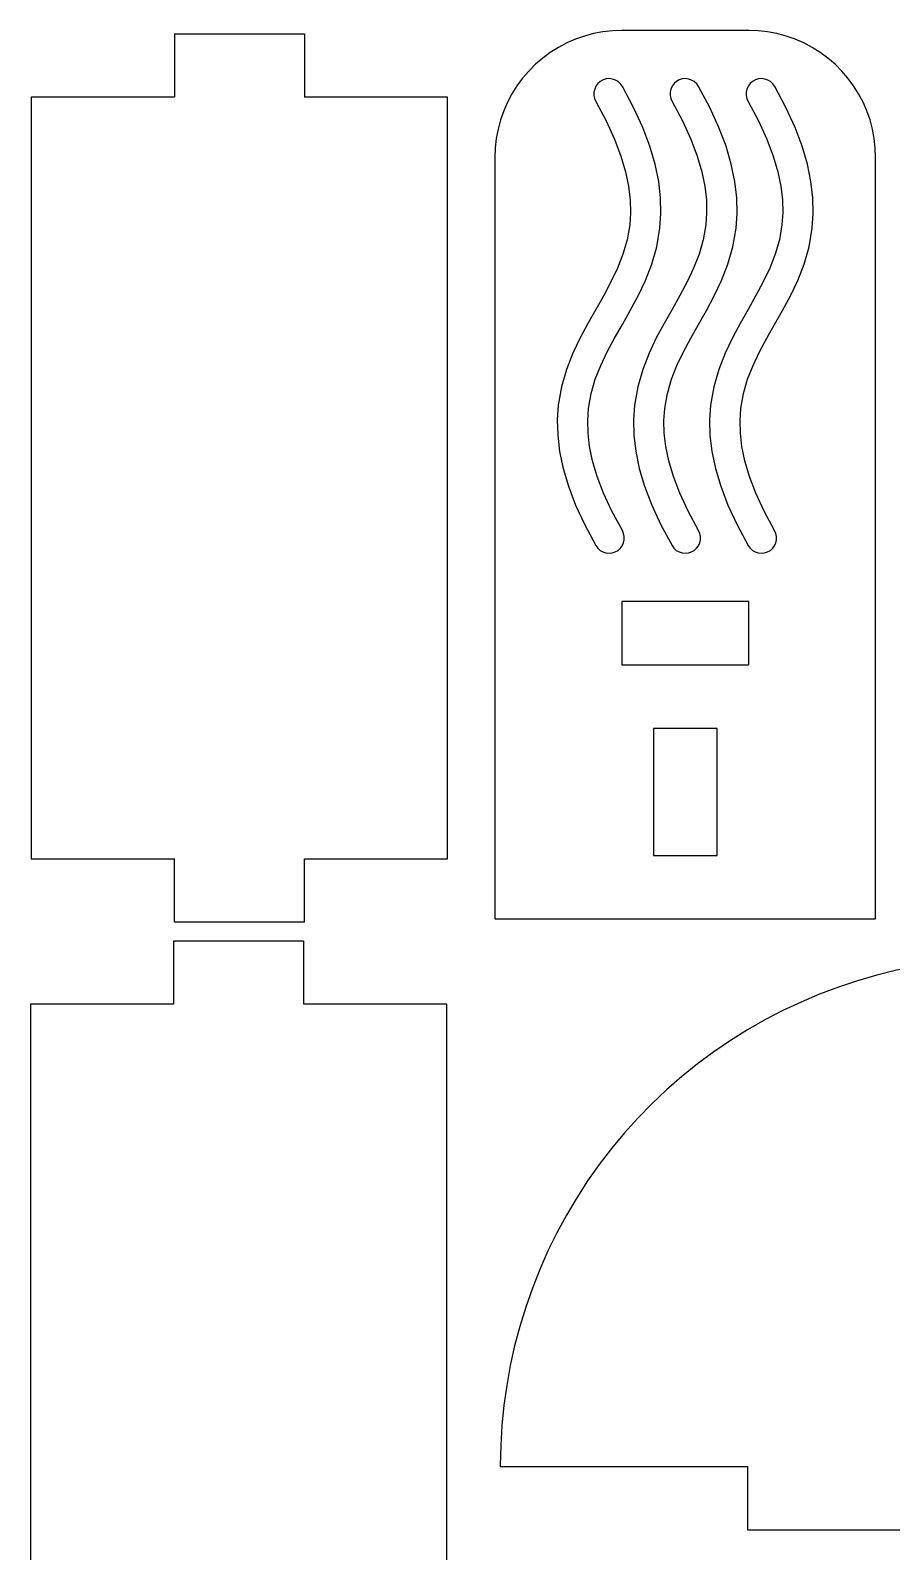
# Model space of a CAD drawing. Header units: millimetres. Extents: x -3928 to -434, y -548 to 1409.
# Drawn here: x -1845.2 to -1777.3, y 804.1 to 924 of the extents above; entities that cross this region are included whole.
import ezdxf

# ---------------------------------------------------------------- set-up
doc = ezdxf.new("R2010")
doc.units = ezdxf.units.MM
doc.header["$MEASUREMENT"] = 0
doc.layers.add('layer 1', color=7, linetype='Continuous')

msp = doc.modelspace()

# ---------------------------------------------------------------- linework, layer by layer
at = {"layer": 'layer 1', "color": 1, "lineweight": 25}
for points in [[(-1833.8545, 923.732), (-1833.8545, 923.732), (-1823.6045, 923.732), (-1823.6045, 923.732)], [(-1833.8545, 923.732), (-1833.8545, 923.732), (-1833.8545, 918.732), (-1833.8545, 918.732)], [(-1823.6045, 923.732), (-1823.6045, 923.732), (-1823.6045, 918.732), (-1823.6045, 918.732)], [(-1788.6, 923.9934), (-1788.6, 923.9934), (-1798.5999, 923.9934), (-1798.5999, 923.9934)], [(-1845.1296, 918.732), (-1845.1296, 918.732), (-1845.1296, 858.7319), (-1845.1296, 858.7319)], [(-1833.8545, 918.732), (-1833.8545, 918.732), (-1845.1296, 918.732), (-1845.1296, 918.732)], [(-1812.3294, 918.732), (-1812.3294, 918.732), (-1823.6045, 918.732), (-1823.6045, 918.732)], [(-1812.3294, 858.7319), (-1812.3294, 858.7319), (-1812.3294, 918.732), (-1812.3294, 918.732)], [(-1808.5997, 913.9935), (-1808.5997, 913.9935), (-1808.5997, 853.9934), (-1808.5997, 853.9934)], [(-1778.5998, 853.9934), (-1778.5998, 853.9934), (-1778.5998, 913.9935), (-1778.5998, 913.9935)], [(-1798.5999, 878.9934), (-1798.5999, 878.9934), (-1798.5999, 873.9935), (-1798.5999, 873.9935)], [(-1788.6, 878.9934), (-1788.6, 878.9934), (-1798.5999, 878.9934), (-1798.5999, 878.9934)], [(-1788.6, 873.9935), (-1788.6, 873.9935), (-1788.6, 878.9934), (-1788.6, 878.9934)], [(-1798.5999, 873.9935), (-1798.5999, 873.9935), (-1788.6, 873.9935), (-1788.6, 873.9935)], [(-1796.0997, 868.9932), (-1796.0997, 868.9932), (-1796.0997, 858.9934), (-1796.0997, 858.9934)], [(-1791.0998, 868.9932), (-1791.0998, 868.9932), (-1796.0997, 868.9932), (-1796.0997, 868.9932)], [(-1791.0998, 858.9934), (-1791.0998, 858.9934), (-1791.0998, 868.9932), (-1791.0998, 868.9932)], [(-1845.1296, 858.7319), (-1845.1296, 858.7319), (-1833.8545, 858.7319), (-1833.8545, 858.7319)], [(-1833.8545, 853.732), (-1833.8545, 853.732), (-1833.8545, 858.7319), (-1833.8545, 858.7319)], [(-1823.6045, 853.732), (-1823.6045, 853.732), (-1823.6045, 858.7319), (-1823.6045, 858.7319)], [(-1823.6045, 858.7319), (-1823.6045, 858.7319), (-1812.3294, 858.7319), (-1812.3294, 858.7319)], [(-1796.0997, 858.9934), (-1796.0997, 858.9934), (-1791.0998, 858.9934), (-1791.0998, 858.9934)], [(-1823.6045, 853.732), (-1823.6045, 853.732), (-1833.8545, 853.732), (-1833.8545, 853.732)], [(-1808.5997, 853.9934), (-1808.5997, 853.9934), (-1778.5998, 853.9934), (-1778.5998, 853.9934)], [(-1833.9221, 852.2551), (-1833.9221, 852.2551), (-1823.6721, 852.2551), (-1823.6721, 852.2551)], [(-1833.9221, 852.2551), (-1833.9221, 852.2551), (-1833.9221, 847.2552), (-1833.9221, 847.2552)], [(-1823.6721, 852.2551), (-1823.6721, 852.2551), (-1823.6721, 847.2552), (-1823.6721, 847.2552)], [(-1845.1972, 847.2552), (-1845.1972, 847.2552), (-1845.1972, 787.2551), (-1845.1972, 787.2551)], [(-1833.9221, 847.2552), (-1833.9221, 847.2552), (-1845.1972, 847.2552), (-1845.1972, 847.2552)], [(-1812.397, 847.2552), (-1812.397, 847.2552), (-1823.6721, 847.2552), (-1823.6721, 847.2552)], [(-1812.397, 787.2551), (-1812.397, 787.2551), (-1812.397, 847.2552), (-1812.397, 847.2552)], [(-1808.1753, 810.9098), (-1808.1753, 810.9098), (-1808.1753, 810.8315), (-1808.1753, 810.8315)], [(-1808.1753, 810.8315), (-1808.1753, 810.8315), (-1788.6755, 810.8315), (-1788.6755, 810.8315)], [(-1788.6755, 805.8315), (-1788.6755, 805.8315), (-1788.6755, 810.8315), (-1788.6755, 810.8315)], [(-1747.6753, 805.8315), (-1747.6753, 805.8315), (-1788.6755, 805.8315), (-1788.6755, 805.8315)]]:
    msp.add_open_spline(points, degree=3, dxfattribs=at)
for points, knots in [([(-1798.5999, 923.9934), (-1798.5999, 923.9934), (-1799.3471, 923.9655), (-1799.3471, 923.9655), (-1799.3471, 923.9655), (-1799.3471, 923.9655), (-1800.0904, 923.8815), (-1800.0904, 923.8815), (-1800.0904, 923.8815), (-1800.0904, 923.8815), (-1800.8252, 923.7425), (-1800.8252, 923.7425), (-1800.8252, 923.7425), (-1800.8252, 923.7425), (-1801.5473, 923.5492), (-1801.5473, 923.5492), (-1801.5473, 923.5492), (-1801.5473, 923.5492), (-1802.2532, 923.3023), (-1802.2532, 923.3023), (-1802.2532, 923.3023), (-1802.2532, 923.3023), (-1802.9387, 923.0031), (-1802.9387, 923.0031), (-1802.9387, 923.0031), (-1802.9387, 923.0031), (-1803.5998, 922.6535), (-1803.5998, 922.6535), (-1803.5998, 922.6535), (-1803.5998, 922.6535), (-1804.233, 922.2556), (-1804.233, 922.2556), (-1804.233, 922.2556), (-1804.233, 922.2556), (-1804.8349, 921.8118), (-1804.8349, 921.8118), (-1804.8349, 921.8118), (-1804.8349, 921.8118), (-1805.4018, 921.3239), (-1805.4018, 921.3239), (-1805.4018, 921.3239), (-1805.4018, 921.3239), (-1805.9306, 920.7951), (-1805.9306, 920.7951), (-1805.9306, 920.7951), (-1805.9306, 920.7951), (-1806.4181, 920.2282), (-1806.4181, 920.2282), (-1806.4181, 920.2282), (-1806.4181, 920.2282), (-1806.8623, 919.6267), (-1806.8623, 919.6267), (-1806.8623, 919.6267), (-1806.8623, 919.6267), (-1807.2602, 918.9934), (-1807.2602, 918.9934), (-1807.2602, 918.9934), (-1807.2602, 918.9934), (-1807.6095, 918.3323), (-1807.6095, 918.3323), (-1807.6095, 918.3323), (-1807.6095, 918.3323), (-1807.9086, 917.6469), (-1807.9086, 917.6469), (-1807.9086, 917.6469), (-1807.9086, 917.6469), (-1808.1556, 916.941), (-1808.1556, 916.941), (-1808.1556, 916.941), (-1808.1556, 916.941), (-1808.3492, 916.2185), (-1808.3492, 916.2185), (-1808.3492, 916.2185), (-1808.3492, 916.2185), (-1808.4882, 915.4837), (-1808.4882, 915.4837), (-1808.4882, 915.4837), (-1808.4882, 915.4837), (-1808.5718, 914.7407), (-1808.5718, 914.7407), (-1808.5718, 914.7407), (-1808.5718, 914.7407), (-1808.5997, 913.9935), (-1808.5997, 913.9935)], [0, 0, 0, 0, 0.04545455, 0.04545455, 0.04545455, 0.04545455, 0.09090909, 0.09090909, 0.09090909, 0.09090909, 0.13636364, 0.13636364, 0.13636364, 0.13636364, 0.18181818, 0.18181818, 0.18181818, 0.18181818, 0.22727273, 0.22727273, 0.22727273, 0.22727273, 0.27272727, 0.27272727, 0.27272727, 0.27272727, 0.31818182, 0.31818182, 0.31818182, 0.31818182, 0.36363636, 0.36363636, 0.36363636, 0.36363636, 0.40909091, 0.40909091, 0.40909091, 0.40909091, 0.45454545, 0.45454545, 0.45454545, 0.45454545, 0.5, 0.5, 0.5, 0.5, 0.54545455, 0.54545455, 0.54545455, 0.54545455, 0.59090909, 0.59090909, 0.59090909, 0.59090909, 0.63636364, 0.63636364, 0.63636364, 0.63636364, 0.68181818, 0.68181818, 0.68181818, 0.68181818, 0.72727273, 0.72727273, 0.72727273, 0.72727273, 0.77272727, 0.77272727, 0.77272727, 0.77272727, 0.81818182, 0.81818182, 0.81818182, 0.81818182, 0.86363636, 0.86363636, 0.86363636, 0.86363636, 0.90909091, 0.90909091, 0.90909091, 0.90909091, 1, 1, 1, 1]), ([(-1778.5998, 913.9935), (-1778.5998, 913.9935), (-1778.6277, 914.7407), (-1778.6277, 914.7407), (-1778.6277, 914.7407), (-1778.6277, 914.7407), (-1778.7117, 915.4837), (-1778.7117, 915.4837), (-1778.7117, 915.4837), (-1778.7117, 915.4837), (-1778.8507, 916.2185), (-1778.8507, 916.2185), (-1778.8507, 916.2185), (-1778.8507, 916.2185), (-1779.044, 916.941), (-1779.044, 916.941), (-1779.044, 916.941), (-1779.044, 916.941), (-1779.2913, 917.6469), (-1779.2913, 917.6469), (-1779.2913, 917.6469), (-1779.2913, 917.6469), (-1779.5901, 918.3323), (-1779.5901, 918.3323), (-1779.5901, 918.3323), (-1779.5901, 918.3323), (-1779.9397, 918.9934), (-1779.9397, 918.9934), (-1779.9397, 918.9934), (-1779.9397, 918.9934), (-1780.3376, 919.6267), (-1780.3376, 919.6267), (-1780.3376, 919.6267), (-1780.3376, 919.6267), (-1780.7814, 920.2282), (-1780.7814, 920.2282), (-1780.7814, 920.2282), (-1780.7814, 920.2282), (-1781.2693, 920.7951), (-1781.2693, 920.7951), (-1781.2693, 920.7951), (-1781.2693, 920.7951), (-1781.7981, 921.3239), (-1781.7981, 921.3239), (-1781.7981, 921.3239), (-1781.7981, 921.3239), (-1782.365, 921.8118), (-1782.365, 921.8118), (-1782.365, 921.8118), (-1782.365, 921.8118), (-1782.9669, 922.2556), (-1782.9669, 922.2556), (-1782.9669, 922.2556), (-1782.9669, 922.2556), (-1783.5998, 922.6535), (-1783.5998, 922.6535), (-1783.5998, 922.6535), (-1783.5998, 922.6535), (-1784.2609, 923.0031), (-1784.2609, 923.0031), (-1784.2609, 923.0031), (-1784.2609, 923.0031), (-1784.9463, 923.3023), (-1784.9463, 923.3023), (-1784.9463, 923.3023), (-1784.9463, 923.3023), (-1785.6522, 923.5492), (-1785.6522, 923.5492), (-1785.6522, 923.5492), (-1785.6522, 923.5492), (-1786.3747, 923.7425), (-1786.3747, 923.7425), (-1786.3747, 923.7425), (-1786.3747, 923.7425), (-1787.1095, 923.8815), (-1787.1095, 923.8815), (-1787.1095, 923.8815), (-1787.1095, 923.8815), (-1787.8525, 923.9655), (-1787.8525, 923.9655), (-1787.8525, 923.9655), (-1787.8525, 923.9655), (-1788.6, 923.9934), (-1788.6, 923.9934)], [0, 0, 0, 0, 0.04545455, 0.04545455, 0.04545455, 0.04545455, 0.09090909, 0.09090909, 0.09090909, 0.09090909, 0.13636364, 0.13636364, 0.13636364, 0.13636364, 0.18181818, 0.18181818, 0.18181818, 0.18181818, 0.22727273, 0.22727273, 0.22727273, 0.22727273, 0.27272727, 0.27272727, 0.27272727, 0.27272727, 0.31818182, 0.31818182, 0.31818182, 0.31818182, 0.36363636, 0.36363636, 0.36363636, 0.36363636, 0.40909091, 0.40909091, 0.40909091, 0.40909091, 0.45454545, 0.45454545, 0.45454545, 0.45454545, 0.5, 0.5, 0.5, 0.5, 0.54545455, 0.54545455, 0.54545455, 0.54545455, 0.59090909, 0.59090909, 0.59090909, 0.59090909, 0.63636364, 0.63636364, 0.63636364, 0.63636364, 0.68181818, 0.68181818, 0.68181818, 0.68181818, 0.72727273, 0.72727273, 0.72727273, 0.72727273, 0.77272727, 0.77272727, 0.77272727, 0.77272727, 0.81818182, 0.81818182, 0.81818182, 0.81818182, 0.86363636, 0.86363636, 0.86363636, 0.86363636, 0.90909091, 0.90909091, 0.90909091, 0.90909091, 1, 1, 1, 1]), ([(-1798.5593, 884.5913), (-1798.5593, 884.5913), (-1799.3781, 886.1121), (-1799.3781, 886.1121), (-1799.3781, 886.1121), (-1799.3781, 886.1121), (-1800.0325, 887.5278), (-1800.0325, 887.5278), (-1800.0325, 887.5278), (-1800.0325, 887.5278), (-1800.5345, 888.8436), (-1800.5345, 888.8436), (-1800.5345, 888.8436), (-1800.5345, 888.8436), (-1800.8975, 890.0664), (-1800.8975, 890.0664), (-1800.8975, 890.0664), (-1800.8975, 890.0664), (-1801.1346, 891.203), (-1801.1346, 891.203), (-1801.1346, 891.203), (-1801.1346, 891.203), (-1801.2595, 892.2631), (-1801.2595, 892.2631), (-1801.2595, 892.2631), (-1801.2595, 892.2631), (-1801.2842, 893.2558), (-1801.2842, 893.2558), (-1801.2842, 893.2558), (-1801.2842, 893.2558), (-1801.2203, 894.1928), (-1801.2203, 894.1928), (-1801.2203, 894.1928), (-1801.2203, 894.1928), (-1801.0139, 895.3746), (-1801.0139, 895.3746), (-1801.0139, 895.3746), (-1801.0139, 895.3746), (-1800.6873, 896.5017), (-1800.6873, 896.5017), (-1800.6873, 896.5017), (-1800.6873, 896.5017), (-1800.2586, 897.5943), (-1800.2586, 897.5943), (-1800.2586, 897.5943), (-1800.2586, 897.5943), (-1799.746, 898.6696), (-1799.746, 898.6696), (-1799.746, 898.6696), (-1799.746, 898.6696), (-1799.1714, 899.742), (-1799.1714, 899.742), (-1799.1714, 899.742), (-1799.1714, 899.742), (-1798.5579, 900.8257), (-1798.5579, 900.8257), (-1798.5579, 900.8257), (-1798.5579, 900.8257), (-1797.9296, 901.9352), (-1797.9296, 901.9352), (-1797.9296, 901.9352), (-1797.9296, 901.9352), (-1797.3147, 903.0867), (-1797.3147, 903.0867), (-1797.3147, 903.0867), (-1797.3147, 903.0867), (-1796.7421, 904.2957), (-1796.7421, 904.2957), (-1796.7421, 904.2957), (-1796.7421, 904.2957), (-1796.2423, 905.578), (-1796.2423, 905.578), (-1796.2423, 905.578), (-1796.2423, 905.578), (-1795.8486, 906.9471), (-1795.8486, 906.9471), (-1795.8486, 906.9471), (-1795.8486, 906.9471), (-1795.5953, 908.4129), (-1795.5953, 908.4129), (-1795.5953, 908.4129), (-1795.5953, 908.4129), (-1795.5162, 909.5792), (-1795.5162, 909.5792), (-1795.5162, 909.5792), (-1795.5162, 909.5792), (-1795.5462, 910.8048), (-1795.5462, 910.8048), (-1795.5462, 910.8048), (-1795.5462, 910.8048), (-1795.6962, 912.0913), (-1795.6962, 912.0913), (-1795.6962, 912.0913), (-1795.6962, 912.0913), (-1795.9748, 913.4425), (-1795.9748, 913.4425), (-1795.9748, 913.4425), (-1795.9748, 913.4425), (-1796.3915, 914.8614), (-1796.3915, 914.8614), (-1796.3915, 914.8614), (-1796.3915, 914.8614), (-1796.9545, 916.354), (-1796.9545, 916.354), (-1796.9545, 916.354), (-1796.9545, 916.354), (-1797.6731, 917.9266), (-1797.6731, 917.9266), (-1797.6731, 917.9266), (-1797.6731, 917.9266), (-1798.5565, 919.5861), (-1798.5565, 919.5861)], [0, 0, 0, 0, 0.03448276, 0.03448276, 0.03448276, 0.03448276, 0.06896552, 0.06896552, 0.06896552, 0.06896552, 0.10344828, 0.10344828, 0.10344828, 0.10344828, 0.13793103, 0.13793103, 0.13793103, 0.13793103, 0.17241379, 0.17241379, 0.17241379, 0.17241379, 0.20689655, 0.20689655, 0.20689655, 0.20689655, 0.24137931, 0.24137931, 0.24137931, 0.24137931, 0.27586207, 0.27586207, 0.27586207, 0.27586207, 0.31034483, 0.31034483, 0.31034483, 0.31034483, 0.34482759, 0.34482759, 0.34482759, 0.34482759, 0.37931034, 0.37931034, 0.37931034, 0.37931034, 0.4137931, 0.4137931, 0.4137931, 0.4137931, 0.44827586, 0.44827586, 0.44827586, 0.44827586, 0.48275862, 0.48275862, 0.48275862, 0.48275862, 0.51724138, 0.51724138, 0.51724138, 0.51724138, 0.55172414, 0.55172414, 0.55172414, 0.55172414, 0.5862069, 0.5862069, 0.5862069, 0.5862069, 0.62068966, 0.62068966, 0.62068966, 0.62068966, 0.65517241, 0.65517241, 0.65517241, 0.65517241, 0.68965517, 0.68965517, 0.68965517, 0.68965517, 0.72413793, 0.72413793, 0.72413793, 0.72413793, 0.75862069, 0.75862069, 0.75862069, 0.75862069, 0.79310345, 0.79310345, 0.79310345, 0.79310345, 0.82758621, 0.82758621, 0.82758621, 0.82758621, 0.86206897, 0.86206897, 0.86206897, 0.86206897, 0.89655172, 0.89655172, 0.89655172, 0.89655172, 0.93103448, 0.93103448, 0.93103448, 0.93103448, 1, 1, 1, 1]), ([(-1798.5565, 919.5861), (-1798.5565, 919.5861), (-1798.7025, 919.7904), (-1798.7025, 919.7904), (-1798.7025, 919.7904), (-1798.7025, 919.7904), (-1798.8881, 919.9594), (-1798.8881, 919.9594), (-1798.8881, 919.9594), (-1798.8881, 919.9594), (-1799.1043, 920.0864), (-1799.1043, 920.0864), (-1799.1043, 920.0864), (-1799.1043, 920.0864), (-1799.3425, 920.1654), (-1799.3425, 920.1654), (-1799.3425, 920.1654), (-1799.3425, 920.1654), (-1799.5919, 920.1932), (-1799.5919, 920.1932), (-1799.5919, 920.1932), (-1799.5919, 920.1932), (-1799.8413, 920.1689), (-1799.8413, 920.1689), (-1799.8413, 920.1689), (-1799.8413, 920.1689), (-1800.0805, 920.0931), (-1800.0805, 920.0931), (-1800.0805, 920.0931), (-1800.0805, 920.0931), (-1800.2985, 919.9689), (-1800.2985, 919.9689), (-1800.2985, 919.9689), (-1800.2985, 919.9689), (-1800.4862, 919.8024), (-1800.4862, 919.8024), (-1800.4862, 919.8024), (-1800.4862, 919.8024), (-1800.635, 919.6006), (-1800.635, 919.6006), (-1800.635, 919.6006), (-1800.635, 919.6006), (-1800.7388, 919.372), (-1800.7388, 919.372), (-1800.7388, 919.372), (-1800.7388, 919.372), (-1800.7924, 919.1268), (-1800.7924, 919.1268), (-1800.7924, 919.1268), (-1800.7924, 919.1268), (-1800.7941, 918.876), (-1800.7941, 918.876), (-1800.7941, 918.876), (-1800.7941, 918.876), (-1800.7437, 918.6304), (-1800.7437, 918.6304), (-1800.7437, 918.6304), (-1800.7437, 918.6304), (-1800.6432, 918.4004), (-1800.6432, 918.4004)], [0, 0, 0, 0, 0.0625, 0.0625, 0.0625, 0.0625, 0.125, 0.125, 0.125, 0.125, 0.1875, 0.1875, 0.1875, 0.1875, 0.25, 0.25, 0.25, 0.25, 0.3125, 0.3125, 0.3125, 0.3125, 0.375, 0.375, 0.375, 0.375, 0.4375, 0.4375, 0.4375, 0.4375, 0.5, 0.5, 0.5, 0.5, 0.5625, 0.5625, 0.5625, 0.5625, 0.625, 0.625, 0.625, 0.625, 0.6875, 0.6875, 0.6875, 0.6875, 0.75, 0.75, 0.75, 0.75, 0.8125, 0.8125, 0.8125, 0.8125, 0.875, 0.875, 0.875, 0.875, 1, 1, 1, 1]), ([(-1792.5593, 884.5913), (-1792.5593, 884.5913), (-1793.3781, 886.1121), (-1793.3781, 886.1121), (-1793.3781, 886.1121), (-1793.3781, 886.1121), (-1794.0325, 887.5278), (-1794.0325, 887.5278), (-1794.0325, 887.5278), (-1794.0325, 887.5278), (-1794.5345, 888.8436), (-1794.5345, 888.8436), (-1794.5345, 888.8436), (-1794.5345, 888.8436), (-1794.8975, 890.0664), (-1794.8975, 890.0664), (-1794.8975, 890.0664), (-1794.8975, 890.0664), (-1795.1345, 891.203), (-1795.1345, 891.203), (-1795.1345, 891.203), (-1795.1345, 891.203), (-1795.2594, 892.2631), (-1795.2594, 892.2631), (-1795.2594, 892.2631), (-1795.2594, 892.2631), (-1795.2841, 893.2558), (-1795.2841, 893.2558), (-1795.2841, 893.2558), (-1795.2841, 893.2558), (-1795.2203, 894.1928), (-1795.2203, 894.1928), (-1795.2203, 894.1928), (-1795.2203, 894.1928), (-1795.0139, 895.3746), (-1795.0139, 895.3746), (-1795.0139, 895.3746), (-1795.0139, 895.3746), (-1794.6872, 896.5017), (-1794.6872, 896.5017), (-1794.6872, 896.5017), (-1794.6872, 896.5017), (-1794.2586, 897.5943), (-1794.2586, 897.5943), (-1794.2586, 897.5943), (-1794.2586, 897.5943), (-1793.746, 898.6696), (-1793.746, 898.6696), (-1793.746, 898.6696), (-1793.746, 898.6696), (-1793.1713, 899.742), (-1793.1713, 899.742), (-1793.1713, 899.742), (-1793.1713, 899.742), (-1792.5578, 900.8257), (-1792.5578, 900.8257), (-1792.5578, 900.8257), (-1792.5578, 900.8257), (-1791.9295, 901.9352), (-1791.9295, 901.9352), (-1791.9295, 901.9352), (-1791.9295, 901.9352), (-1791.3147, 903.0867), (-1791.3147, 903.0867), (-1791.3147, 903.0867), (-1791.3147, 903.0867), (-1790.7421, 904.2957), (-1790.7421, 904.2957), (-1790.7421, 904.2957), (-1790.7421, 904.2957), (-1790.2422, 905.578), (-1790.2422, 905.578), (-1790.2422, 905.578), (-1790.2422, 905.578), (-1789.8485, 906.9471), (-1789.8485, 906.9471), (-1789.8485, 906.9471), (-1789.8485, 906.9471), (-1789.5952, 908.4129), (-1789.5952, 908.4129), (-1789.5952, 908.4129), (-1789.5952, 908.4129), (-1789.5162, 909.5792), (-1789.5162, 909.5792), (-1789.5162, 909.5792), (-1789.5162, 909.5792), (-1789.5465, 910.8048), (-1789.5465, 910.8048), (-1789.5465, 910.8048), (-1789.5465, 910.8048), (-1789.6961, 912.0913), (-1789.6961, 912.0913), (-1789.6961, 912.0913), (-1789.6961, 912.0913), (-1789.9748, 913.4425), (-1789.9748, 913.4425), (-1789.9748, 913.4425), (-1789.9748, 913.4425), (-1790.3914, 914.8614), (-1790.3914, 914.8614), (-1790.3914, 914.8614), (-1790.3914, 914.8614), (-1790.9545, 916.354), (-1790.9545, 916.354), (-1790.9545, 916.354), (-1790.9545, 916.354), (-1791.6731, 917.9266), (-1791.6731, 917.9266), (-1791.6731, 917.9266), (-1791.6731, 917.9266), (-1792.5564, 919.5861), (-1792.5564, 919.5861)], [0, 0, 0, 0, 0.03448276, 0.03448276, 0.03448276, 0.03448276, 0.06896552, 0.06896552, 0.06896552, 0.06896552, 0.10344828, 0.10344828, 0.10344828, 0.10344828, 0.13793103, 0.13793103, 0.13793103, 0.13793103, 0.17241379, 0.17241379, 0.17241379, 0.17241379, 0.20689655, 0.20689655, 0.20689655, 0.20689655, 0.24137931, 0.24137931, 0.24137931, 0.24137931, 0.27586207, 0.27586207, 0.27586207, 0.27586207, 0.31034483, 0.31034483, 0.31034483, 0.31034483, 0.34482759, 0.34482759, 0.34482759, 0.34482759, 0.37931034, 0.37931034, 0.37931034, 0.37931034, 0.4137931, 0.4137931, 0.4137931, 0.4137931, 0.44827586, 0.44827586, 0.44827586, 0.44827586, 0.48275862, 0.48275862, 0.48275862, 0.48275862, 0.51724138, 0.51724138, 0.51724138, 0.51724138, 0.55172414, 0.55172414, 0.55172414, 0.55172414, 0.5862069, 0.5862069, 0.5862069, 0.5862069, 0.62068966, 0.62068966, 0.62068966, 0.62068966, 0.65517241, 0.65517241, 0.65517241, 0.65517241, 0.68965517, 0.68965517, 0.68965517, 0.68965517, 0.72413793, 0.72413793, 0.72413793, 0.72413793, 0.75862069, 0.75862069, 0.75862069, 0.75862069, 0.79310345, 0.79310345, 0.79310345, 0.79310345, 0.82758621, 0.82758621, 0.82758621, 0.82758621, 0.86206897, 0.86206897, 0.86206897, 0.86206897, 0.89655172, 0.89655172, 0.89655172, 0.89655172, 0.93103448, 0.93103448, 0.93103448, 0.93103448, 1, 1, 1, 1]), ([(-1792.5564, 919.5861), (-1792.5564, 919.5861), (-1792.7025, 919.7904), (-1792.7025, 919.7904), (-1792.7025, 919.7904), (-1792.7025, 919.7904), (-1792.888, 919.9594), (-1792.888, 919.9594), (-1792.888, 919.9594), (-1792.888, 919.9594), (-1793.1043, 920.0864), (-1793.1043, 920.0864), (-1793.1043, 920.0864), (-1793.1043, 920.0864), (-1793.3424, 920.1654), (-1793.3424, 920.1654), (-1793.3424, 920.1654), (-1793.3424, 920.1654), (-1793.5918, 920.1932), (-1793.5918, 920.1932), (-1793.5918, 920.1932), (-1793.5918, 920.1932), (-1793.8412, 920.1689), (-1793.8412, 920.1689), (-1793.8412, 920.1689), (-1793.8412, 920.1689), (-1794.0804, 920.0931), (-1794.0804, 920.0931), (-1794.0804, 920.0931), (-1794.0804, 920.0931), (-1794.2984, 919.9689), (-1794.2984, 919.9689), (-1794.2984, 919.9689), (-1794.2984, 919.9689), (-1794.4861, 919.8024), (-1794.4861, 919.8024), (-1794.4861, 919.8024), (-1794.4861, 919.8024), (-1794.635, 919.6006), (-1794.635, 919.6006), (-1794.635, 919.6006), (-1794.635, 919.6006), (-1794.7387, 919.372), (-1794.7387, 919.372), (-1794.7387, 919.372), (-1794.7387, 919.372), (-1794.7923, 919.1268), (-1794.7923, 919.1268), (-1794.7923, 919.1268), (-1794.7923, 919.1268), (-1794.7941, 918.876), (-1794.7941, 918.876), (-1794.7941, 918.876), (-1794.7941, 918.876), (-1794.7437, 918.6304), (-1794.7437, 918.6304), (-1794.7437, 918.6304), (-1794.7437, 918.6304), (-1794.6431, 918.4004), (-1794.6431, 918.4004)], [0, 0, 0, 0, 0.0625, 0.0625, 0.0625, 0.0625, 0.125, 0.125, 0.125, 0.125, 0.1875, 0.1875, 0.1875, 0.1875, 0.25, 0.25, 0.25, 0.25, 0.3125, 0.3125, 0.3125, 0.3125, 0.375, 0.375, 0.375, 0.375, 0.4375, 0.4375, 0.4375, 0.4375, 0.5, 0.5, 0.5, 0.5, 0.5625, 0.5625, 0.5625, 0.5625, 0.625, 0.625, 0.625, 0.625, 0.6875, 0.6875, 0.6875, 0.6875, 0.75, 0.75, 0.75, 0.75, 0.8125, 0.8125, 0.8125, 0.8125, 0.875, 0.875, 0.875, 0.875, 1, 1, 1, 1]), ([(-1786.5596, 884.5913), (-1786.5596, 884.5913), (-1787.3784, 886.1121), (-1787.3784, 886.1121), (-1787.3784, 886.1121), (-1787.3784, 886.1121), (-1788.0324, 887.5278), (-1788.0324, 887.5278), (-1788.0324, 887.5278), (-1788.0324, 887.5278), (-1788.5344, 888.8436), (-1788.5344, 888.8436), (-1788.5344, 888.8436), (-1788.5344, 888.8436), (-1788.8974, 890.0664), (-1788.8974, 890.0664), (-1788.8974, 890.0664), (-1788.8974, 890.0664), (-1789.1348, 891.203), (-1789.1348, 891.203), (-1789.1348, 891.203), (-1789.1348, 891.203), (-1789.2594, 892.2631), (-1789.2594, 892.2631), (-1789.2594, 892.2631), (-1789.2594, 892.2631), (-1789.2841, 893.2558), (-1789.2841, 893.2558), (-1789.2841, 893.2558), (-1789.2841, 893.2558), (-1789.2202, 894.1928), (-1789.2202, 894.1928), (-1789.2202, 894.1928), (-1789.2202, 894.1928), (-1789.0138, 895.3746), (-1789.0138, 895.3746), (-1789.0138, 895.3746), (-1789.0138, 895.3746), (-1788.6875, 896.5017), (-1788.6875, 896.5017), (-1788.6875, 896.5017), (-1788.6875, 896.5017), (-1788.2585, 897.5943), (-1788.2585, 897.5943), (-1788.2585, 897.5943), (-1788.2585, 897.5943), (-1787.746, 898.6696), (-1787.746, 898.6696), (-1787.746, 898.6696), (-1787.746, 898.6696), (-1787.1713, 899.742), (-1787.1713, 899.742), (-1787.1713, 899.742), (-1787.1713, 899.742), (-1786.5582, 900.8257), (-1786.5582, 900.8257), (-1786.5582, 900.8257), (-1786.5582, 900.8257), (-1785.9295, 901.9352), (-1785.9295, 901.9352), (-1785.9295, 901.9352), (-1785.9295, 901.9352), (-1785.3146, 903.0867), (-1785.3146, 903.0867), (-1785.3146, 903.0867), (-1785.3146, 903.0867), (-1784.7421, 904.2957), (-1784.7421, 904.2957), (-1784.7421, 904.2957), (-1784.7421, 904.2957), (-1784.2422, 905.578), (-1784.2422, 905.578), (-1784.2422, 905.578), (-1784.2422, 905.578), (-1783.8485, 906.9471), (-1783.8485, 906.9471), (-1783.8485, 906.9471), (-1783.8485, 906.9471), (-1783.5952, 908.4129), (-1783.5952, 908.4129), (-1783.5952, 908.4129), (-1783.5952, 908.4129), (-1783.5165, 909.5792), (-1783.5165, 909.5792), (-1783.5165, 909.5792), (-1783.5165, 909.5792), (-1783.5465, 910.8048), (-1783.5465, 910.8048), (-1783.5465, 910.8048), (-1783.5465, 910.8048), (-1783.6961, 912.0913), (-1783.6961, 912.0913), (-1783.6961, 912.0913), (-1783.6961, 912.0913), (-1783.9748, 913.4425), (-1783.9748, 913.4425), (-1783.9748, 913.4425), (-1783.9748, 913.4425), (-1784.3914, 914.8614), (-1784.3914, 914.8614), (-1784.3914, 914.8614), (-1784.3914, 914.8614), (-1784.9544, 916.354), (-1784.9544, 916.354), (-1784.9544, 916.354), (-1784.9544, 916.354), (-1785.673, 917.9266), (-1785.673, 917.9266), (-1785.673, 917.9266), (-1785.673, 917.9266), (-1786.5567, 919.5861), (-1786.5567, 919.5861)], [0, 0, 0, 0, 0.03448276, 0.03448276, 0.03448276, 0.03448276, 0.06896552, 0.06896552, 0.06896552, 0.06896552, 0.10344828, 0.10344828, 0.10344828, 0.10344828, 0.13793103, 0.13793103, 0.13793103, 0.13793103, 0.17241379, 0.17241379, 0.17241379, 0.17241379, 0.20689655, 0.20689655, 0.20689655, 0.20689655, 0.24137931, 0.24137931, 0.24137931, 0.24137931, 0.27586207, 0.27586207, 0.27586207, 0.27586207, 0.31034483, 0.31034483, 0.31034483, 0.31034483, 0.34482759, 0.34482759, 0.34482759, 0.34482759, 0.37931034, 0.37931034, 0.37931034, 0.37931034, 0.4137931, 0.4137931, 0.4137931, 0.4137931, 0.44827586, 0.44827586, 0.44827586, 0.44827586, 0.48275862, 0.48275862, 0.48275862, 0.48275862, 0.51724138, 0.51724138, 0.51724138, 0.51724138, 0.55172414, 0.55172414, 0.55172414, 0.55172414, 0.5862069, 0.5862069, 0.5862069, 0.5862069, 0.62068966, 0.62068966, 0.62068966, 0.62068966, 0.65517241, 0.65517241, 0.65517241, 0.65517241, 0.68965517, 0.68965517, 0.68965517, 0.68965517, 0.72413793, 0.72413793, 0.72413793, 0.72413793, 0.75862069, 0.75862069, 0.75862069, 0.75862069, 0.79310345, 0.79310345, 0.79310345, 0.79310345, 0.82758621, 0.82758621, 0.82758621, 0.82758621, 0.86206897, 0.86206897, 0.86206897, 0.86206897, 0.89655172, 0.89655172, 0.89655172, 0.89655172, 0.93103448, 0.93103448, 0.93103448, 0.93103448, 1, 1, 1, 1]), ([(-1786.5567, 919.5861), (-1786.5567, 919.5861), (-1786.7028, 919.7904), (-1786.7028, 919.7904), (-1786.7028, 919.7904), (-1786.7028, 919.7904), (-1786.888, 919.9594), (-1786.888, 919.9594), (-1786.888, 919.9594), (-1786.888, 919.9594), (-1787.1043, 920.0864), (-1787.1043, 920.0864), (-1787.1043, 920.0864), (-1787.1043, 920.0864), (-1787.3424, 920.1654), (-1787.3424, 920.1654), (-1787.3424, 920.1654), (-1787.3424, 920.1654), (-1787.5918, 920.1932), (-1787.5918, 920.1932), (-1787.5918, 920.1932), (-1787.5918, 920.1932), (-1787.8412, 920.1689), (-1787.8412, 920.1689), (-1787.8412, 920.1689), (-1787.8412, 920.1689), (-1788.0804, 920.0931), (-1788.0804, 920.0931), (-1788.0804, 920.0931), (-1788.0804, 920.0931), (-1788.2988, 919.9689), (-1788.2988, 919.9689), (-1788.2988, 919.9689), (-1788.2988, 919.9689), (-1788.4861, 919.8024), (-1788.4861, 919.8024), (-1788.4861, 919.8024), (-1788.4861, 919.8024), (-1788.635, 919.6006), (-1788.635, 919.6006), (-1788.635, 919.6006), (-1788.635, 919.6006), (-1788.7387, 919.372), (-1788.7387, 919.372), (-1788.7387, 919.372), (-1788.7387, 919.372), (-1788.7923, 919.1268), (-1788.7923, 919.1268), (-1788.7923, 919.1268), (-1788.7923, 919.1268), (-1788.7941, 918.876), (-1788.7941, 918.876), (-1788.7941, 918.876), (-1788.7941, 918.876), (-1788.7436, 918.6304), (-1788.7436, 918.6304), (-1788.7436, 918.6304), (-1788.7436, 918.6304), (-1788.6431, 918.4004), (-1788.6431, 918.4004)], [0, 0, 0, 0, 0.0625, 0.0625, 0.0625, 0.0625, 0.125, 0.125, 0.125, 0.125, 0.1875, 0.1875, 0.1875, 0.1875, 0.25, 0.25, 0.25, 0.25, 0.3125, 0.3125, 0.3125, 0.3125, 0.375, 0.375, 0.375, 0.375, 0.4375, 0.4375, 0.4375, 0.4375, 0.5, 0.5, 0.5, 0.5, 0.5625, 0.5625, 0.5625, 0.5625, 0.625, 0.625, 0.625, 0.625, 0.6875, 0.6875, 0.6875, 0.6875, 0.75, 0.75, 0.75, 0.75, 0.8125, 0.8125, 0.8125, 0.8125, 0.875, 0.875, 0.875, 0.875, 1, 1, 1, 1]), ([(-1800.6432, 918.4004), (-1800.6432, 918.4004), (-1799.824, 916.862), (-1799.824, 916.862), (-1799.824, 916.862), (-1799.824, 916.862), (-1799.1693, 915.4293), (-1799.1693, 915.4293), (-1799.1693, 915.4293), (-1799.1693, 915.4293), (-1798.6665, 914.0976), (-1798.6665, 914.0976), (-1798.6665, 914.0976), (-1798.6665, 914.0976), (-1798.3032, 912.8601), (-1798.3032, 912.8601), (-1798.3032, 912.8601), (-1798.3032, 912.8601), (-1798.0654, 911.7093), (-1798.0654, 911.7093), (-1798.0654, 911.7093), (-1798.0654, 911.7093), (-1797.9405, 910.6365), (-1797.9405, 910.6365), (-1797.9405, 910.6365), (-1797.9405, 910.6365), (-1797.9155, 909.6318), (-1797.9155, 909.6318), (-1797.9155, 909.6318), (-1797.9155, 909.6318), (-1797.9797, 908.6842), (-1797.9797, 908.6842), (-1797.9797, 908.6842), (-1797.9797, 908.6842), (-1798.1864, 907.4904), (-1798.1864, 907.4904), (-1798.1864, 907.4904), (-1798.1864, 907.4904), (-1798.5131, 906.3541), (-1798.5131, 906.3541), (-1798.5131, 906.3541), (-1798.5131, 906.3541), (-1798.9421, 905.2545), (-1798.9421, 905.2545), (-1798.9421, 905.2545), (-1798.9421, 905.2545), (-1799.4546, 904.175), (-1799.4546, 904.175), (-1799.4546, 904.175), (-1799.4546, 904.175), (-1800.0286, 903.1005), (-1800.0286, 903.1005), (-1800.0286, 903.1005), (-1800.0286, 903.1005), (-1800.6417, 902.0164), (-1800.6417, 902.0164), (-1800.6417, 902.0164), (-1800.6417, 902.0164), (-1801.2697, 900.9086), (-1801.2697, 900.9086), (-1801.2697, 900.9086), (-1801.2697, 900.9086), (-1801.8846, 899.7611), (-1801.8846, 899.7611), (-1801.8846, 899.7611), (-1801.8846, 899.7611), (-1802.4568, 898.5574), (-1802.4568, 898.5574), (-1802.4568, 898.5574), (-1802.4568, 898.5574), (-1802.9567, 897.2824), (-1802.9567, 897.2824), (-1802.9567, 897.2824), (-1802.9567, 897.2824), (-1803.3507, 895.9221), (-1803.3507, 895.9221), (-1803.3507, 895.9221), (-1803.3507, 895.9221), (-1803.6047, 894.4666), (-1803.6047, 894.4666), (-1803.6047, 894.4666), (-1803.6047, 894.4666), (-1803.6834, 893.3091), (-1803.6834, 893.3091), (-1803.6834, 893.3091), (-1803.6834, 893.3091), (-1803.6534, 892.0931), (-1803.6534, 892.0931), (-1803.6534, 892.0931), (-1803.6534, 892.0931), (-1803.5035, 890.8171), (-1803.5035, 890.8171), (-1803.5035, 890.8171), (-1803.5035, 890.8171), (-1803.2244, 889.4783), (-1803.2244, 889.4783), (-1803.2244, 889.4783), (-1803.2244, 889.4783), (-1802.8071, 888.0725), (-1802.8071, 888.0725), (-1802.8071, 888.0725), (-1802.8071, 888.0725), (-1802.2437, 886.5947), (-1802.2437, 886.5947), (-1802.2437, 886.5947), (-1802.2437, 886.5947), (-1801.5244, 885.0379), (-1801.5244, 885.0379), (-1801.5244, 885.0379), (-1801.5244, 885.0379), (-1800.6403, 883.3957), (-1800.6403, 883.3957)], [0, 0, 0, 0, 0.03448276, 0.03448276, 0.03448276, 0.03448276, 0.06896552, 0.06896552, 0.06896552, 0.06896552, 0.10344828, 0.10344828, 0.10344828, 0.10344828, 0.13793103, 0.13793103, 0.13793103, 0.13793103, 0.17241379, 0.17241379, 0.17241379, 0.17241379, 0.20689655, 0.20689655, 0.20689655, 0.20689655, 0.24137931, 0.24137931, 0.24137931, 0.24137931, 0.27586207, 0.27586207, 0.27586207, 0.27586207, 0.31034483, 0.31034483, 0.31034483, 0.31034483, 0.34482759, 0.34482759, 0.34482759, 0.34482759, 0.37931034, 0.37931034, 0.37931034, 0.37931034, 0.4137931, 0.4137931, 0.4137931, 0.4137931, 0.44827586, 0.44827586, 0.44827586, 0.44827586, 0.48275862, 0.48275862, 0.48275862, 0.48275862, 0.51724138, 0.51724138, 0.51724138, 0.51724138, 0.55172414, 0.55172414, 0.55172414, 0.55172414, 0.5862069, 0.5862069, 0.5862069, 0.5862069, 0.62068966, 0.62068966, 0.62068966, 0.62068966, 0.65517241, 0.65517241, 0.65517241, 0.65517241, 0.68965517, 0.68965517, 0.68965517, 0.68965517, 0.72413793, 0.72413793, 0.72413793, 0.72413793, 0.75862069, 0.75862069, 0.75862069, 0.75862069, 0.79310345, 0.79310345, 0.79310345, 0.79310345, 0.82758621, 0.82758621, 0.82758621, 0.82758621, 0.86206897, 0.86206897, 0.86206897, 0.86206897, 0.89655172, 0.89655172, 0.89655172, 0.89655172, 0.93103448, 0.93103448, 0.93103448, 0.93103448, 1, 1, 1, 1]), ([(-1794.6431, 918.4004), (-1794.6431, 918.4004), (-1793.824, 916.862), (-1793.824, 916.862), (-1793.824, 916.862), (-1793.824, 916.862), (-1793.1692, 915.4293), (-1793.1692, 915.4293), (-1793.1692, 915.4293), (-1793.1692, 915.4293), (-1792.6665, 914.0976), (-1792.6665, 914.0976), (-1792.6665, 914.0976), (-1792.6665, 914.0976), (-1792.3031, 912.8601), (-1792.3031, 912.8601), (-1792.3031, 912.8601), (-1792.3031, 912.8601), (-1792.0654, 911.7093), (-1792.0654, 911.7093), (-1792.0654, 911.7093), (-1792.0654, 911.7093), (-1791.9405, 910.6365), (-1791.9405, 910.6365), (-1791.9405, 910.6365), (-1791.9405, 910.6365), (-1791.9154, 909.6318), (-1791.9154, 909.6318), (-1791.9154, 909.6318), (-1791.9154, 909.6318), (-1791.9796, 908.6842), (-1791.9796, 908.6842), (-1791.9796, 908.6842), (-1791.9796, 908.6842), (-1792.1864, 907.4904), (-1792.1864, 907.4904), (-1792.1864, 907.4904), (-1792.1864, 907.4904), (-1792.513, 906.3541), (-1792.513, 906.3541), (-1792.513, 906.3541), (-1792.513, 906.3541), (-1792.942, 905.2545), (-1792.942, 905.2545), (-1792.942, 905.2545), (-1792.942, 905.2545), (-1793.4546, 904.175), (-1793.4546, 904.175), (-1793.4546, 904.175), (-1793.4546, 904.175), (-1794.0289, 903.1005), (-1794.0289, 903.1005), (-1794.0289, 903.1005), (-1794.0289, 903.1005), (-1794.6417, 902.0164), (-1794.6417, 902.0164), (-1794.6417, 902.0164), (-1794.6417, 902.0164), (-1795.2696, 900.9086), (-1795.2696, 900.9086), (-1795.2696, 900.9086), (-1795.2696, 900.9086), (-1795.8845, 899.7611), (-1795.8845, 899.7611), (-1795.8845, 899.7611), (-1795.8845, 899.7611), (-1796.4567, 898.5574), (-1796.4567, 898.5574), (-1796.4567, 898.5574), (-1796.4567, 898.5574), (-1796.957, 897.2824), (-1796.957, 897.2824), (-1796.957, 897.2824), (-1796.957, 897.2824), (-1797.3507, 895.9221), (-1797.3507, 895.9221), (-1797.3507, 895.9221), (-1797.3507, 895.9221), (-1797.6047, 894.4666), (-1797.6047, 894.4666), (-1797.6047, 894.4666), (-1797.6047, 894.4666), (-1797.6834, 893.3091), (-1797.6834, 893.3091), (-1797.6834, 893.3091), (-1797.6834, 893.3091), (-1797.6534, 892.0931), (-1797.6534, 892.0931), (-1797.6534, 892.0931), (-1797.6534, 892.0931), (-1797.5034, 890.8171), (-1797.5034, 890.8171), (-1797.5034, 890.8171), (-1797.5034, 890.8171), (-1797.224, 889.4783), (-1797.224, 889.4783), (-1797.224, 889.4783), (-1797.224, 889.4783), (-1796.8071, 888.0725), (-1796.8071, 888.0725), (-1796.8071, 888.0725), (-1796.8071, 888.0725), (-1796.2437, 886.5947), (-1796.2437, 886.5947), (-1796.2437, 886.5947), (-1796.2437, 886.5947), (-1795.5244, 885.0379), (-1795.5244, 885.0379), (-1795.5244, 885.0379), (-1795.5244, 885.0379), (-1794.6403, 883.3957), (-1794.6403, 883.3957)], [0, 0, 0, 0, 0.03448276, 0.03448276, 0.03448276, 0.03448276, 0.06896552, 0.06896552, 0.06896552, 0.06896552, 0.10344828, 0.10344828, 0.10344828, 0.10344828, 0.13793103, 0.13793103, 0.13793103, 0.13793103, 0.17241379, 0.17241379, 0.17241379, 0.17241379, 0.20689655, 0.20689655, 0.20689655, 0.20689655, 0.24137931, 0.24137931, 0.24137931, 0.24137931, 0.27586207, 0.27586207, 0.27586207, 0.27586207, 0.31034483, 0.31034483, 0.31034483, 0.31034483, 0.34482759, 0.34482759, 0.34482759, 0.34482759, 0.37931034, 0.37931034, 0.37931034, 0.37931034, 0.4137931, 0.4137931, 0.4137931, 0.4137931, 0.44827586, 0.44827586, 0.44827586, 0.44827586, 0.48275862, 0.48275862, 0.48275862, 0.48275862, 0.51724138, 0.51724138, 0.51724138, 0.51724138, 0.55172414, 0.55172414, 0.55172414, 0.55172414, 0.5862069, 0.5862069, 0.5862069, 0.5862069, 0.62068966, 0.62068966, 0.62068966, 0.62068966, 0.65517241, 0.65517241, 0.65517241, 0.65517241, 0.68965517, 0.68965517, 0.68965517, 0.68965517, 0.72413793, 0.72413793, 0.72413793, 0.72413793, 0.75862069, 0.75862069, 0.75862069, 0.75862069, 0.79310345, 0.79310345, 0.79310345, 0.79310345, 0.82758621, 0.82758621, 0.82758621, 0.82758621, 0.86206897, 0.86206897, 0.86206897, 0.86206897, 0.89655172, 0.89655172, 0.89655172, 0.89655172, 0.93103448, 0.93103448, 0.93103448, 0.93103448, 1, 1, 1, 1]), ([(-1788.6431, 918.4004), (-1788.6431, 918.4004), (-1787.8239, 916.862), (-1787.8239, 916.862), (-1787.8239, 916.862), (-1787.8239, 916.862), (-1787.1692, 915.4293), (-1787.1692, 915.4293), (-1787.1692, 915.4293), (-1787.1692, 915.4293), (-1786.6665, 914.0976), (-1786.6665, 914.0976), (-1786.6665, 914.0976), (-1786.6665, 914.0976), (-1786.3031, 912.8601), (-1786.3031, 912.8601), (-1786.3031, 912.8601), (-1786.3031, 912.8601), (-1786.0653, 911.7093), (-1786.0653, 911.7093), (-1786.0653, 911.7093), (-1786.0653, 911.7093), (-1785.9404, 910.6365), (-1785.9404, 910.6365), (-1785.9404, 910.6365), (-1785.9404, 910.6365), (-1785.9157, 909.6318), (-1785.9157, 909.6318), (-1785.9157, 909.6318), (-1785.9157, 909.6318), (-1785.9796, 908.6842), (-1785.9796, 908.6842), (-1785.9796, 908.6842), (-1785.9796, 908.6842), (-1786.1863, 907.4904), (-1786.1863, 907.4904), (-1786.1863, 907.4904), (-1786.1863, 907.4904), (-1786.5133, 906.3541), (-1786.5133, 906.3541), (-1786.5133, 906.3541), (-1786.5133, 906.3541), (-1786.942, 905.2545), (-1786.942, 905.2545), (-1786.942, 905.2545), (-1786.942, 905.2545), (-1787.4546, 904.175), (-1787.4546, 904.175), (-1787.4546, 904.175), (-1787.4546, 904.175), (-1788.0289, 903.1005), (-1788.0289, 903.1005), (-1788.0289, 903.1005), (-1788.0289, 903.1005), (-1788.6417, 902.0164), (-1788.6417, 902.0164), (-1788.6417, 902.0164), (-1788.6417, 902.0164), (-1789.2696, 900.9086), (-1789.2696, 900.9086), (-1789.2696, 900.9086), (-1789.2696, 900.9086), (-1789.8845, 899.7611), (-1789.8845, 899.7611), (-1789.8845, 899.7611), (-1789.8845, 899.7611), (-1790.4567, 898.5574), (-1790.4567, 898.5574), (-1790.4567, 898.5574), (-1790.4567, 898.5574), (-1790.9569, 897.2824), (-1790.9569, 897.2824), (-1790.9569, 897.2824), (-1790.9569, 897.2824), (-1791.3506, 895.9221), (-1791.3506, 895.9221), (-1791.3506, 895.9221), (-1791.3506, 895.9221), (-1791.6046, 894.4666), (-1791.6046, 894.4666), (-1791.6046, 894.4666), (-1791.6046, 894.4666), (-1791.6833, 893.3091), (-1791.6833, 893.3091), (-1791.6833, 893.3091), (-1791.6833, 893.3091), (-1791.6533, 892.0931), (-1791.6533, 892.0931), (-1791.6533, 892.0931), (-1791.6533, 892.0931), (-1791.5034, 890.8171), (-1791.5034, 890.8171), (-1791.5034, 890.8171), (-1791.5034, 890.8171), (-1791.2243, 889.4783), (-1791.2243, 889.4783), (-1791.2243, 889.4783), (-1791.2243, 889.4783), (-1790.8074, 888.0725), (-1790.8074, 888.0725), (-1790.8074, 888.0725), (-1790.8074, 888.0725), (-1790.2436, 886.5947), (-1790.2436, 886.5947), (-1790.2436, 886.5947), (-1790.2436, 886.5947), (-1789.5243, 885.0379), (-1789.5243, 885.0379), (-1789.5243, 885.0379), (-1789.5243, 885.0379), (-1788.6402, 883.3957), (-1788.6402, 883.3957)], [0, 0, 0, 0, 0.03448276, 0.03448276, 0.03448276, 0.03448276, 0.06896552, 0.06896552, 0.06896552, 0.06896552, 0.10344828, 0.10344828, 0.10344828, 0.10344828, 0.13793103, 0.13793103, 0.13793103, 0.13793103, 0.17241379, 0.17241379, 0.17241379, 0.17241379, 0.20689655, 0.20689655, 0.20689655, 0.20689655, 0.24137931, 0.24137931, 0.24137931, 0.24137931, 0.27586207, 0.27586207, 0.27586207, 0.27586207, 0.31034483, 0.31034483, 0.31034483, 0.31034483, 0.34482759, 0.34482759, 0.34482759, 0.34482759, 0.37931034, 0.37931034, 0.37931034, 0.37931034, 0.4137931, 0.4137931, 0.4137931, 0.4137931, 0.44827586, 0.44827586, 0.44827586, 0.44827586, 0.48275862, 0.48275862, 0.48275862, 0.48275862, 0.51724138, 0.51724138, 0.51724138, 0.51724138, 0.55172414, 0.55172414, 0.55172414, 0.55172414, 0.5862069, 0.5862069, 0.5862069, 0.5862069, 0.62068966, 0.62068966, 0.62068966, 0.62068966, 0.65517241, 0.65517241, 0.65517241, 0.65517241, 0.68965517, 0.68965517, 0.68965517, 0.68965517, 0.72413793, 0.72413793, 0.72413793, 0.72413793, 0.75862069, 0.75862069, 0.75862069, 0.75862069, 0.79310345, 0.79310345, 0.79310345, 0.79310345, 0.82758621, 0.82758621, 0.82758621, 0.82758621, 0.86206897, 0.86206897, 0.86206897, 0.86206897, 0.89655172, 0.89655172, 0.89655172, 0.89655172, 0.93103448, 0.93103448, 0.93103448, 0.93103448, 1, 1, 1, 1]), ([(-1800.6403, 883.3957), (-1800.6403, 883.3957), (-1800.4932, 883.1921), (-1800.4932, 883.1921), (-1800.4932, 883.1921), (-1800.4932, 883.1921), (-1800.3073, 883.0239), (-1800.3073, 883.0239), (-1800.3073, 883.0239), (-1800.3073, 883.0239), (-1800.0904, 882.8983), (-1800.0904, 882.8983), (-1800.0904, 882.8983), (-1800.0904, 882.8983), (-1799.8519, 882.82), (-1799.8519, 882.82), (-1799.8519, 882.82), (-1799.8519, 882.82), (-1799.6025, 882.7935), (-1799.6025, 882.7935), (-1799.6025, 882.7935), (-1799.6025, 882.7935), (-1799.3527, 882.8189), (-1799.3527, 882.8189), (-1799.3527, 882.8189), (-1799.3527, 882.8189), (-1799.1142, 882.8962), (-1799.1142, 882.8962), (-1799.1142, 882.8962), (-1799.1142, 882.8962), (-1798.8966, 883.021), (-1798.8966, 883.021), (-1798.8966, 883.021), (-1798.8966, 883.021), (-1798.7099, 883.1886), (-1798.7099, 883.1886), (-1798.7099, 883.1886), (-1798.7099, 883.1886), (-1798.5618, 883.3911), (-1798.5618, 883.3911), (-1798.5618, 883.3911), (-1798.5618, 883.3911), (-1798.4595, 883.6201), (-1798.4595, 883.6201), (-1798.4595, 883.6201), (-1798.4595, 883.6201), (-1798.4065, 883.8656), (-1798.4065, 883.8656), (-1798.4065, 883.8656), (-1798.4065, 883.8656), (-1798.4062, 884.1164), (-1798.4062, 884.1164), (-1798.4062, 884.1164), (-1798.4062, 884.1164), (-1798.4577, 884.362), (-1798.4577, 884.362), (-1798.4577, 884.362), (-1798.4577, 884.362), (-1798.5593, 884.5913), (-1798.5593, 884.5913)], [0, 0, 0, 0, 0.0625, 0.0625, 0.0625, 0.0625, 0.125, 0.125, 0.125, 0.125, 0.1875, 0.1875, 0.1875, 0.1875, 0.25, 0.25, 0.25, 0.25, 0.3125, 0.3125, 0.3125, 0.3125, 0.375, 0.375, 0.375, 0.375, 0.4375, 0.4375, 0.4375, 0.4375, 0.5, 0.5, 0.5, 0.5, 0.5625, 0.5625, 0.5625, 0.5625, 0.625, 0.625, 0.625, 0.625, 0.6875, 0.6875, 0.6875, 0.6875, 0.75, 0.75, 0.75, 0.75, 0.8125, 0.8125, 0.8125, 0.8125, 0.875, 0.875, 0.875, 0.875, 1, 1, 1, 1]), ([(-1794.6403, 883.3957), (-1794.6403, 883.3957), (-1794.4932, 883.1921), (-1794.4932, 883.1921), (-1794.4932, 883.1921), (-1794.4932, 883.1921), (-1794.3073, 883.0239), (-1794.3073, 883.0239), (-1794.3073, 883.0239), (-1794.3073, 883.0239), (-1794.0903, 882.8983), (-1794.0903, 882.8983), (-1794.0903, 882.8983), (-1794.0903, 882.8983), (-1793.8518, 882.82), (-1793.8518, 882.82), (-1793.8518, 882.82), (-1793.8518, 882.82), (-1793.6024, 882.7935), (-1793.6024, 882.7935), (-1793.6024, 882.7935), (-1793.6024, 882.7935), (-1793.3527, 882.8189), (-1793.3527, 882.8189), (-1793.3527, 882.8189), (-1793.3527, 882.8189), (-1793.1142, 882.8962), (-1793.1142, 882.8962), (-1793.1142, 882.8962), (-1793.1142, 882.8962), (-1792.8965, 883.021), (-1792.8965, 883.021), (-1792.8965, 883.021), (-1792.8965, 883.021), (-1792.7099, 883.1886), (-1792.7099, 883.1886), (-1792.7099, 883.1886), (-1792.7099, 883.1886), (-1792.5617, 883.3911), (-1792.5617, 883.3911), (-1792.5617, 883.3911), (-1792.5617, 883.3911), (-1792.4594, 883.6201), (-1792.4594, 883.6201), (-1792.4594, 883.6201), (-1792.4594, 883.6201), (-1792.4069, 883.8656), (-1792.4069, 883.8656), (-1792.4069, 883.8656), (-1792.4069, 883.8656), (-1792.4061, 884.1164), (-1792.4061, 884.1164), (-1792.4061, 884.1164), (-1792.4061, 884.1164), (-1792.458, 884.362), (-1792.458, 884.362), (-1792.458, 884.362), (-1792.458, 884.362), (-1792.5593, 884.5913), (-1792.5593, 884.5913)], [0, 0, 0, 0, 0.0625, 0.0625, 0.0625, 0.0625, 0.125, 0.125, 0.125, 0.125, 0.1875, 0.1875, 0.1875, 0.1875, 0.25, 0.25, 0.25, 0.25, 0.3125, 0.3125, 0.3125, 0.3125, 0.375, 0.375, 0.375, 0.375, 0.4375, 0.4375, 0.4375, 0.4375, 0.5, 0.5, 0.5, 0.5, 0.5625, 0.5625, 0.5625, 0.5625, 0.625, 0.625, 0.625, 0.625, 0.6875, 0.6875, 0.6875, 0.6875, 0.75, 0.75, 0.75, 0.75, 0.8125, 0.8125, 0.8125, 0.8125, 0.875, 0.875, 0.875, 0.875, 1, 1, 1, 1]), ([(-1788.6402, 883.3957), (-1788.6402, 883.3957), (-1788.4935, 883.1921), (-1788.4935, 883.1921), (-1788.4935, 883.1921), (-1788.4935, 883.1921), (-1788.3072, 883.0239), (-1788.3072, 883.0239), (-1788.3072, 883.0239), (-1788.3072, 883.0239), (-1788.0903, 882.8983), (-1788.0903, 882.8983), (-1788.0903, 882.8983), (-1788.0903, 882.8983), (-1787.8518, 882.82), (-1787.8518, 882.82), (-1787.8518, 882.82), (-1787.8518, 882.82), (-1787.6024, 882.7935), (-1787.6024, 882.7935), (-1787.6024, 882.7935), (-1787.6024, 882.7935), (-1787.353, 882.8189), (-1787.353, 882.8189), (-1787.353, 882.8189), (-1787.353, 882.8189), (-1787.1141, 882.8962), (-1787.1141, 882.8962), (-1787.1141, 882.8962), (-1787.1141, 882.8962), (-1786.8965, 883.021), (-1786.8965, 883.021), (-1786.8965, 883.021), (-1786.8965, 883.021), (-1786.7098, 883.1886), (-1786.7098, 883.1886), (-1786.7098, 883.1886), (-1786.7098, 883.1886), (-1786.562, 883.3911), (-1786.562, 883.3911), (-1786.562, 883.3911), (-1786.562, 883.3911), (-1786.4594, 883.6201), (-1786.4594, 883.6201), (-1786.4594, 883.6201), (-1786.4594, 883.6201), (-1786.4068, 883.8656), (-1786.4068, 883.8656), (-1786.4068, 883.8656), (-1786.4068, 883.8656), (-1786.4061, 884.1164), (-1786.4061, 884.1164), (-1786.4061, 884.1164), (-1786.4061, 884.1164), (-1786.458, 884.362), (-1786.458, 884.362), (-1786.458, 884.362), (-1786.458, 884.362), (-1786.5596, 884.5913), (-1786.5596, 884.5913)], [0, 0, 0, 0, 0.0625, 0.0625, 0.0625, 0.0625, 0.125, 0.125, 0.125, 0.125, 0.1875, 0.1875, 0.1875, 0.1875, 0.25, 0.25, 0.25, 0.25, 0.3125, 0.3125, 0.3125, 0.3125, 0.375, 0.375, 0.375, 0.375, 0.4375, 0.4375, 0.4375, 0.4375, 0.5, 0.5, 0.5, 0.5, 0.5625, 0.5625, 0.5625, 0.5625, 0.625, 0.625, 0.625, 0.625, 0.6875, 0.6875, 0.6875, 0.6875, 0.75, 0.75, 0.75, 0.75, 0.8125, 0.8125, 0.8125, 0.8125, 0.875, 0.875, 0.875, 0.875, 1, 1, 1, 1]), ([(-1770.6754, 850.8315), (-1770.6754, 850.8315), (-1772.2576, 850.701), (-1772.2576, 850.701), (-1772.2576, 850.701), (-1772.2576, 850.701), (-1773.8331, 850.5077), (-1773.8331, 850.5077), (-1773.8331, 850.5077), (-1773.8331, 850.5077), (-1775.4001, 850.2519), (-1775.4001, 850.2519), (-1775.4001, 850.2519), (-1775.4001, 850.2519), (-1776.9555, 849.9341), (-1776.9555, 849.9341), (-1776.9555, 849.9341), (-1776.9555, 849.9341), (-1778.4972, 849.5552), (-1778.4972, 849.5552), (-1778.4972, 849.5552), (-1778.4972, 849.5552), (-1780.0222, 849.1149), (-1780.0222, 849.1149), (-1780.0222, 849.1149), (-1780.0222, 849.1149), (-1781.529, 848.615), (-1781.529, 848.615), (-1781.529, 848.615), (-1781.529, 848.615), (-1783.0149, 848.0552), (-1783.0149, 848.0552), (-1783.0149, 848.0552), (-1783.0149, 848.0552), (-1784.4771, 847.4371), (-1784.4771, 847.4371), (-1784.4771, 847.4371), (-1784.4771, 847.4371), (-1785.9136, 846.7615), (-1785.9136, 846.7615), (-1785.9136, 846.7615), (-1785.9136, 846.7615), (-1787.3223, 846.0295), (-1787.3223, 846.0295), (-1787.3223, 846.0295), (-1787.3223, 846.0295), (-1788.7006, 845.2421), (-1788.7006, 845.2421), (-1788.7006, 845.2421), (-1788.7006, 845.2421), (-1790.0468, 844.4007), (-1790.0468, 844.4007), (-1790.0468, 844.4007), (-1790.0468, 844.4007), (-1791.3588, 843.5064), (-1791.3588, 843.5064), (-1791.3588, 843.5064), (-1791.3588, 843.5064), (-1792.6337, 842.5606), (-1792.6337, 842.5606), (-1792.6337, 842.5606), (-1792.6337, 842.5606), (-1793.8705, 841.5655), (-1793.8705, 841.5655), (-1793.8705, 841.5655), (-1793.8705, 841.5655), (-1795.0668, 840.5216), (-1795.0668, 840.5216), (-1795.0668, 840.5216), (-1795.0668, 840.5216), (-1796.2204, 839.4312), (-1796.2204, 839.4312), (-1796.2204, 839.4312), (-1796.2204, 839.4312), (-1797.3302, 838.2959), (-1797.3302, 838.2959), (-1797.3302, 838.2959), (-1797.3302, 838.2959), (-1798.3938, 837.1173), (-1798.3938, 837.1173), (-1798.3938, 837.1173), (-1798.3938, 837.1173), (-1799.4098, 835.8977), (-1799.4098, 835.8977), (-1799.4098, 835.8977), (-1799.4098, 835.8977), (-1800.3768, 834.6387), (-1800.3768, 834.6387), (-1800.3768, 834.6387), (-1800.3768, 834.6387), (-1801.293, 833.3422), (-1801.293, 833.3422), (-1801.293, 833.3422), (-1801.293, 833.3422), (-1802.1573, 832.0105), (-1802.1573, 832.0105), (-1802.1573, 832.0105), (-1802.1573, 832.0105), (-1802.9676, 830.6452), (-1802.9676, 830.6452), (-1802.9676, 830.6452), (-1802.9676, 830.6452), (-1803.7233, 829.2493), (-1803.7233, 829.2493), (-1803.7233, 829.2493), (-1803.7233, 829.2493), (-1804.4232, 827.8241), (-1804.4232, 827.8241), (-1804.4232, 827.8241), (-1804.4232, 827.8241), (-1805.0659, 826.3724), (-1805.0659, 826.3724), (-1805.0659, 826.3724), (-1805.0659, 826.3724), (-1805.6501, 824.8964), (-1805.6501, 824.8964), (-1805.6501, 824.8964), (-1805.6501, 824.8964), (-1806.1758, 823.3985), (-1806.1758, 823.3985), (-1806.1758, 823.3985), (-1806.1758, 823.3985), (-1806.6414, 821.8808), (-1806.6414, 821.8808), (-1806.6414, 821.8808), (-1806.6414, 821.8808), (-1807.0464, 820.3459), (-1807.0464, 820.3459), (-1807.0464, 820.3459), (-1807.0464, 820.3459), (-1807.3904, 818.7958), (-1807.3904, 818.7958), (-1807.3904, 818.7958), (-1807.3904, 818.7958), (-1807.6723, 817.2337), (-1807.6723, 817.2337), (-1807.6723, 817.2337), (-1807.6723, 817.2337), (-1807.892, 815.6613), (-1807.892, 815.6613), (-1807.892, 815.6613), (-1807.892, 815.6613), (-1808.0494, 814.0816), (-1808.0494, 814.0816), (-1808.0494, 814.0816), (-1808.0494, 814.0816), (-1808.1439, 812.4969), (-1808.1439, 812.4969), (-1808.1439, 812.4969), (-1808.1439, 812.4969), (-1808.1753, 810.9098), (-1808.1753, 810.9098)], [0, 0, 0, 0, 0.02564103, 0.02564103, 0.02564103, 0.02564103, 0.05128205, 0.05128205, 0.05128205, 0.05128205, 0.07692308, 0.07692308, 0.07692308, 0.07692308, 0.1025641, 0.1025641, 0.1025641, 0.1025641, 0.12820513, 0.12820513, 0.12820513, 0.12820513, 0.15384615, 0.15384615, 0.15384615, 0.15384615, 0.17948718, 0.17948718, 0.17948718, 0.17948718, 0.20512821, 0.20512821, 0.20512821, 0.20512821, 0.23076923, 0.23076923, 0.23076923, 0.23076923, 0.25641026, 0.25641026, 0.25641026, 0.25641026, 0.28205128, 0.28205128, 0.28205128, 0.28205128, 0.30769231, 0.30769231, 0.30769231, 0.30769231, 0.33333333, 0.33333333, 0.33333333, 0.33333333, 0.35897436, 0.35897436, 0.35897436, 0.35897436, 0.38461538, 0.38461538, 0.38461538, 0.38461538, 0.41025641, 0.41025641, 0.41025641, 0.41025641, 0.43589744, 0.43589744, 0.43589744, 0.43589744, 0.46153846, 0.46153846, 0.46153846, 0.46153846, 0.48717949, 0.48717949, 0.48717949, 0.48717949, 0.51282051, 0.51282051, 0.51282051, 0.51282051, 0.53846154, 0.53846154, 0.53846154, 0.53846154, 0.56410256, 0.56410256, 0.56410256, 0.56410256, 0.58974359, 0.58974359, 0.58974359, 0.58974359, 0.61538462, 0.61538462, 0.61538462, 0.61538462, 0.64102564, 0.64102564, 0.64102564, 0.64102564, 0.66666667, 0.66666667, 0.66666667, 0.66666667, 0.69230769, 0.69230769, 0.69230769, 0.69230769, 0.71794872, 0.71794872, 0.71794872, 0.71794872, 0.74358974, 0.74358974, 0.74358974, 0.74358974, 0.76923077, 0.76923077, 0.76923077, 0.76923077, 0.79487179, 0.79487179, 0.79487179, 0.79487179, 0.82051282, 0.82051282, 0.82051282, 0.82051282, 0.84615385, 0.84615385, 0.84615385, 0.84615385, 0.87179487, 0.87179487, 0.87179487, 0.87179487, 0.8974359, 0.8974359, 0.8974359, 0.8974359, 0.92307692, 0.92307692, 0.92307692, 0.92307692, 0.94871795, 0.94871795, 0.94871795, 0.94871795, 1, 1, 1, 1])]:
    msp.add_open_spline(points, degree=3, knots=knots, dxfattribs=at)

doc.saveas('drawing.dxf')
